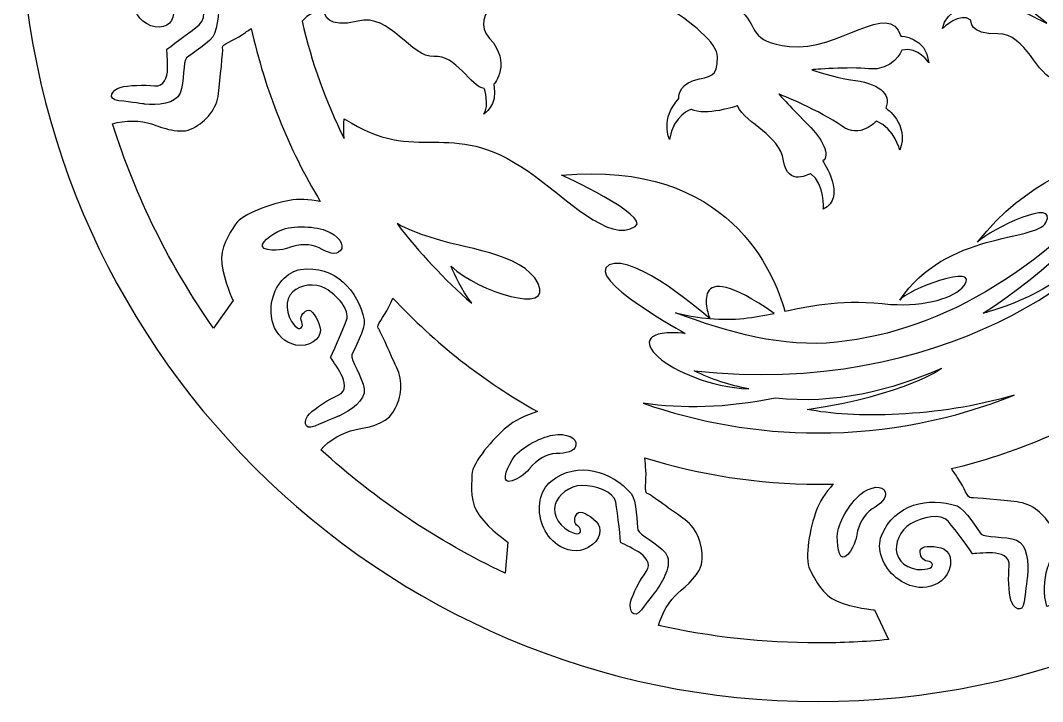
# Model space of a CAD drawing. Header units: centimetres. Extents: x 19.41 to 25.28, y 1.84 to 7.7.
# Drawn here: x 19.413 to 23.169, y 1.84 to 4.342 of the extents above; entities that cross this region are included whole.
import ezdxf

# ---------------------------------------------------------------- set-up
doc = ezdxf.new("R2010")
doc.units = ezdxf.units.CM
doc.header["$MEASUREMENT"] = 0
doc.layers.add('layer 1', color=7, linetype='Continuous')

msp = doc.modelspace()

# ---------------------------------------------------------------- linework, layer by layer
at = {"layer": 'layer 1', "color": 250}
for points, knots in [([(22.34409, 7.7025), (23.9587, 7.7025), (25.27558, 6.38563), (25.27558, 4.77102), (25.27558, 4.77102), (25.27558, 3.15641), (23.9587, 1.83953), (22.34409, 1.83953), (22.34409, 1.83953), (20.72949, 1.83953), (19.41261, 3.15641), (19.41261, 4.77102), (19.41261, 4.77102), (19.41261, 6.38563), (20.72949, 7.7025), (22.34409, 7.7025)], [0, 0, 0, 0, 0.2, 0.2, 0.2, 0.2, 0.4, 0.4, 0.4, 0.4, 0.6, 0.6, 0.6, 0.6, 1, 1, 1, 1]), ([(21.94606, 3.24634), (21.90776, 3.24966), (21.86641, 3.25653), (21.8207, 3.26816), (21.8207, 3.26816), (22.01434, 3.19459), (22.21501, 3.13904), (22.4129, 3.15974), (22.4129, 3.15974), (22.80846, 3.20112), (23.1969, 3.43709), (23.53392, 3.85613), (23.53392, 3.85613), (23.53392, 3.85613), (23.50413, 3.85628), (23.45539, 3.84797), (23.45539, 3.84797), (23.51141, 3.93476), (23.56489, 4.01166), (23.58805, 4.09007), (23.58805, 4.09007), (23.72007, 4.53696), (23.5628, 4.76687), (23.40897, 4.85682), (23.40897, 4.85682), (23.17638, 4.94712), (22.73843, 4.82249), (22.37039, 4.63636), (22.37039, 4.63636), (22.55248, 4.76535), (22.74888, 4.92411), (23.25669, 4.94891), (23.25669, 4.94891), (23.02685, 5.04079), (22.749, 4.96882), (22.63391, 4.92909), (22.63391, 4.92909), (22.96444, 5.11761), (23.23783, 5.07775), (23.44347, 4.94064), (23.44347, 4.94064), (23.60321, 4.83416), (23.71175, 4.60795), (23.71175, 4.45774), (23.71175, 4.45774), (23.71175, 4.04257), (23.43955, 3.57927), (22.95072, 3.26591), (22.95072, 3.26591), (23.0842, 3.30171), (23.29977, 3.38602), (23.55846, 3.68868), (23.55846, 3.68868), (23.40306, 3.41566), (22.79318, 2.95595), (21.88874, 3.05471), (21.88874, 3.05471), (21.95314, 3.02283), (22.02063, 3.00129), (22.08926, 2.98837), (22.08926, 2.98837), (21.80655, 3.00164), (21.56383, 3.2193), (21.85635, 3.1923), (21.85635, 3.1923), (21.85635, 3.1923), (21.48158, 3.39722), (21.57659, 3.44354), (21.57659, 3.44354), (21.66991, 3.48902), (21.93672, 3.25458), (21.94606, 3.24634)], [0, 0, 0, 0, 0.0526316, 0.0526316, 0.0526316, 0.0526316, 0.1052632, 0.1052632, 0.1052632, 0.1052632, 0.1578947, 0.1578947, 0.1578947, 0.1578947, 0.2105263, 0.2105263, 0.2105263, 0.2105263, 0.2631579, 0.2631579, 0.2631579, 0.2631579, 0.3157895, 0.3157895, 0.3157895, 0.3157895, 0.3684211, 0.3684211, 0.3684211, 0.3684211, 0.4210526, 0.4210526, 0.4210526, 0.4210526, 0.4736842, 0.4736842, 0.4736842, 0.4736842, 0.5263158, 0.5263158, 0.5263158, 0.5263158, 0.5789474, 0.5789474, 0.5789474, 0.5789474, 0.6315789, 0.6315789, 0.6315789, 0.6315789, 0.6842105, 0.6842105, 0.6842105, 0.6842105, 0.7368421, 0.7368421, 0.7368421, 0.7368421, 0.7894737, 0.7894737, 0.7894737, 0.7894737, 0.8421053, 0.8421053, 0.8421053, 0.8421053, 0.8947368, 0.8947368, 0.8947368, 0.8947368, 1, 1, 1, 1]), ([(20.44787, 4.33933), (20.46917, 4.36184), (20.501, 4.38552), (20.5309, 4.36921), (20.5309, 4.36921), (20.5309, 4.36921), (20.53616, 4.30882), (20.6532, 4.33977), (20.6532, 4.33977), (20.77025, 4.3707), (20.85091, 4.20147), (20.93196, 4.20981), (20.93196, 4.20981), (21.01293, 4.21808), (21.0687, 4.09626), (21.11718, 4.09185), (21.11718, 4.09185), (21.11718, 4.09185), (21.13848, 4.02773), (21.11521, 3.9981), (21.11521, 3.9981), (21.11521, 3.9981), (21.16745, 4.02376), (21.15299, 4.10784), (21.15299, 4.10784), (21.15299, 4.10784), (21.2193, 4.18674), (21.13704, 4.27563), (21.13704, 4.27563), (21.05476, 4.36452), (21.21628, 4.47296), (21.27275, 4.44036), (21.27275, 4.44036), (21.51039, 4.36054), (21.68538, 4.38061), (21.77392, 4.40202), (21.77392, 4.40202), (21.87917, 4.3359), (21.97496, 4.25832), (21.97478, 4.2084), (21.97478, 4.2084), (21.97446, 4.12977), (21.94815, 4.13982), (21.88696, 4.12092), (21.88696, 4.12092), (21.82576, 4.10194), (21.83307, 4.05466), (21.83307, 4.05466), (21.83307, 4.05466), (21.76259, 3.98263), (21.79804, 3.90397), (21.79804, 3.90397), (21.79804, 3.90397), (21.81182, 3.99617), (21.87898, 4.01526), (21.87898, 4.01526), (21.87898, 4.01526), (21.92835, 3.98839), (22.04849, 4.028), (22.04849, 4.028), (22.04849, 4.028), (22.0814, 3.9576), (22.20268, 3.92442), (22.21715, 3.82654), (22.21715, 3.82654), (22.23158, 3.7286), (22.31699, 3.77933), (22.31699, 3.77933), (22.31699, 3.77933), (22.37066, 3.73881), (22.36344, 3.64818), (22.36344, 3.64818), (22.36344, 3.64818), (22.45254, 3.68995), (22.36161, 3.82559), (22.36161, 3.82559), (22.36161, 3.82559), (22.39075, 3.84488), (22.36054, 3.90712), (22.30788, 3.95854), (22.30788, 3.95854), (22.25045, 4.01454), (22.20022, 4.07143), (22.20022, 4.07143), (22.20022, 4.07143), (22.20022, 4.07143), (22.35844, 4.00784), (22.42873, 3.9555), (22.42873, 3.9555), (22.49902, 3.90312), (22.55887, 3.97242), (22.55887, 3.97242), (22.55887, 3.97242), (22.62701, 3.94263), (22.6447, 3.86493), (22.6447, 3.86493), (22.6447, 3.86493), (22.68127, 3.96262), (22.59297, 4.01973), (22.59297, 4.01973), (22.59297, 4.01973), (22.61502, 4.07479), (22.56532, 4.1127), (22.46325, 4.12382), (22.46325, 4.12382), (22.41131, 4.12947), (22.32107, 4.16089), (22.32107, 4.16089), (22.32107, 4.16089), (22.32107, 4.16089), (22.46123, 4.17218), (22.52968, 4.16462), (22.52968, 4.16462), (22.62126, 4.15452), (22.6518, 4.23304), (22.6518, 4.23304), (22.6518, 4.23304), (22.71326, 4.24669), (22.75167, 4.1858), (22.75167, 4.1858), (22.75167, 4.1858), (22.74189, 4.28225), (22.64821, 4.28435), (22.64821, 4.28435), (22.64821, 4.28435), (22.60685, 4.42173), (22.41829, 4.22487), (22.23894, 4.24597), (22.23894, 4.24597), (22.088, 4.26371), (22.12449, 4.31723), (22.06674, 4.3707), (22.06674, 4.3707), (22.00901, 4.42416), (22.09578, 4.44118), (22.09578, 4.44118), (22.09578, 4.44118), (22.09578, 4.44118), (22.30139, 4.45572), (22.52369, 4.58342), (22.52369, 4.58342), (22.90376, 4.80172), (23.17681, 4.81287), (23.30935, 4.76205), (23.30935, 4.76205), (23.54264, 4.67256), (23.45207, 4.42703), (23.38175, 4.40275), (23.38175, 4.40275), (23.33921, 4.38808), (23.31519, 4.3425), (23.28088, 4.39378), (23.28088, 4.39378), (23.26186, 4.42236), (23.18136, 4.52243), (23.1538, 4.5973), (23.1538, 4.5973), (23.12623, 4.67217), (23.07227, 4.71615), (23.04174, 4.69722), (23.04174, 4.69722), (23.04174, 4.69722), (22.96625, 4.74722), (22.90845, 4.70178), (22.90845, 4.70178), (22.90845, 4.70178), (23.00053, 4.69593), (23.01965, 4.65457), (23.01965, 4.65457), (23.01965, 4.65457), (22.99851, 4.63407), (23.02474, 4.60031), (23.02474, 4.60031), (23.06563, 4.54764), (23.12586, 4.50697), (23.1657, 4.45004), (23.1657, 4.45004), (23.1657, 4.45004), (23.06742, 4.54149), (23.01622, 4.5787), (23.01622, 4.5787), (22.96888, 4.61302), (22.92997, 4.59658), (22.9158, 4.57578), (22.9158, 4.57578), (22.9158, 4.57578), (22.85877, 4.59366), (22.81471, 4.53252), (22.81471, 4.53252), (22.81471, 4.53252), (22.90616, 4.56009), (22.92875, 4.52094), (22.92875, 4.52094), (22.92875, 4.52094), (22.92118, 4.49351), (22.99433, 4.46184), (22.99433, 4.46184), (23.06669, 4.43051), (23.1851, 4.33147), (23.1851, 4.33147), (23.1851, 4.33147), (23.1851, 4.33147), (23.04584, 4.39895), (22.98143, 4.43569), (22.98143, 4.43569), (22.917, 4.47244), (22.91106, 4.41715), (22.90179, 4.39784), (22.90179, 4.39784), (22.90179, 4.39784), (22.81306, 4.38162), (22.80193, 4.31193), (22.80193, 4.31193), (22.80193, 4.31193), (22.86733, 4.3766), (22.90576, 4.34231), (22.90576, 4.34231), (22.90576, 4.34231), (22.89881, 4.2897), (23.00466, 4.29235), (23.00466, 4.29235), (23.11046, 4.295), (23.1473, 4.13405), (23.21807, 4.12467), (23.21807, 4.12467), (23.28885, 4.11529), (23.31338, 3.99992), (23.35391, 3.98635), (23.35391, 3.98635), (23.35391, 3.98635), (23.35996, 3.92725), (23.33447, 3.90667), (23.33447, 3.90667), (23.33447, 3.90667), (23.38396, 3.91796), (23.38753, 3.99272), (23.38753, 3.99272), (23.38753, 3.99272), (23.43878, 4.02127), (23.38535, 4.11386), (23.38535, 4.11386), (23.33191, 4.20647), (23.40511, 4.24611), (23.45625, 4.24934), (23.45625, 4.24934), (23.49367, 4.24046), (23.49814, 4.09847), (23.44757, 3.84659), (23.44757, 3.84659), (23.3293, 3.82507), (23.11092, 3.75504), (22.9296, 3.52713), (22.9296, 3.52713), (22.98042, 3.57789), (23.23067, 3.69309), (23.18142, 3.59957), (23.18142, 3.59957), (23.14413, 3.52873), (22.81421, 3.56818), (22.6444, 3.31374), (22.6444, 3.31374), (22.66675, 3.35175), (22.94315, 3.4546), (22.88064, 3.36773), (22.88064, 3.36773), (22.84841, 3.32301), (22.73979, 3.29101), (22.61039, 3.29865), (22.61039, 3.29865), (22.44063, 3.31964), (22.32762, 3.29594), (22.22186, 3.27348), (22.22186, 3.27348), (22.18451, 3.41099), (22.01932, 3.82989), (21.40104, 3.77376), (21.40104, 3.77376), (21.40104, 3.77376), (21.72887, 3.62302), (21.67256, 3.58531), (21.67256, 3.58531), (21.57651, 3.521), (21.42025, 3.69011), (21.27886, 3.78766), (21.27886, 3.78766), (20.98149, 3.99286), (20.87605, 3.80307), (20.60257, 3.98099), (20.60257, 3.98099), (20.60257, 3.98099), (20.59916, 3.9515), (20.60196, 3.90845), (20.60196, 3.90845), (20.53449, 4.04397), (20.48232, 4.18833), (20.44787, 4.33933)], [0, 0, 0, 0, 0.0133333, 0.0133333, 0.0133333, 0.0133333, 0.0266667, 0.0266667, 0.0266667, 0.0266667, 0.04, 0.04, 0.04, 0.04, 0.0533333, 0.0533333, 0.0533333, 0.0533333, 0.0666667, 0.0666667, 0.0666667, 0.0666667, 0.08, 0.08, 0.08, 0.08, 0.0933333, 0.0933333, 0.0933333, 0.0933333, 0.1066667, 0.1066667, 0.1066667, 0.1066667, 0.12, 0.12, 0.12, 0.12, 0.1333333, 0.1333333, 0.1333333, 0.1333333, 0.1466667, 0.1466667, 0.1466667, 0.1466667, 0.16, 0.16, 0.16, 0.16, 0.1733333, 0.1733333, 0.1733333, 0.1733333, 0.1866667, 0.1866667, 0.1866667, 0.1866667, 0.2, 0.2, 0.2, 0.2, 0.2133333, 0.2133333, 0.2133333, 0.2133333, 0.2266667, 0.2266667, 0.2266667, 0.2266667, 0.24, 0.24, 0.24, 0.24, 0.2533333, 0.2533333, 0.2533333, 0.2533333, 0.2666667, 0.2666667, 0.2666667, 0.2666667, 0.28, 0.28, 0.28, 0.28, 0.2933333, 0.2933333, 0.2933333, 0.2933333, 0.3066667, 0.3066667, 0.3066667, 0.3066667, 0.32, 0.32, 0.32, 0.32, 0.3333333, 0.3333333, 0.3333333, 0.3333333, 0.3466667, 0.3466667, 0.3466667, 0.3466667, 0.36, 0.36, 0.36, 0.36, 0.3733333, 0.3733333, 0.3733333, 0.3733333, 0.3866667, 0.3866667, 0.3866667, 0.3866667, 0.4, 0.4, 0.4, 0.4, 0.4133333, 0.4133333, 0.4133333, 0.4133333, 0.4266667, 0.4266667, 0.4266667, 0.4266667, 0.44, 0.44, 0.44, 0.44, 0.4533333, 0.4533333, 0.4533333, 0.4533333, 0.4666667, 0.4666667, 0.4666667, 0.4666667, 0.48, 0.48, 0.48, 0.48, 0.4933333, 0.4933333, 0.4933333, 0.4933333, 0.5066667, 0.5066667, 0.5066667, 0.5066667, 0.52, 0.52, 0.52, 0.52, 0.5333333, 0.5333333, 0.5333333, 0.5333333, 0.5466667, 0.5466667, 0.5466667, 0.5466667, 0.56, 0.56, 0.56, 0.56, 0.5733333, 0.5733333, 0.5733333, 0.5733333, 0.5866667, 0.5866667, 0.5866667, 0.5866667, 0.6, 0.6, 0.6, 0.6, 0.6133333, 0.6133333, 0.6133333, 0.6133333, 0.6266667, 0.6266667, 0.6266667, 0.6266667, 0.64, 0.64, 0.64, 0.64, 0.6533333, 0.6533333, 0.6533333, 0.6533333, 0.6666667, 0.6666667, 0.6666667, 0.6666667, 0.68, 0.68, 0.68, 0.68, 0.6933333, 0.6933333, 0.6933333, 0.6933333, 0.7066667, 0.7066667, 0.7066667, 0.7066667, 0.72, 0.72, 0.72, 0.72, 0.7333333, 0.7333333, 0.7333333, 0.7333333, 0.7466667, 0.7466667, 0.7466667, 0.7466667, 0.76, 0.76, 0.76, 0.76, 0.7733333, 0.7733333, 0.7733333, 0.7733333, 0.7866667, 0.7866667, 0.7866667, 0.7866667, 0.8, 0.8, 0.8, 0.8, 0.8133333, 0.8133333, 0.8133333, 0.8133333, 0.8266667, 0.8266667, 0.8266667, 0.8266667, 0.84, 0.84, 0.84, 0.84, 0.8533333, 0.8533333, 0.8533333, 0.8533333, 0.8666667, 0.8666667, 0.8666667, 0.8666667, 0.88, 0.88, 0.88, 0.88, 0.8933333, 0.8933333, 0.8933333, 0.8933333, 0.9066667, 0.9066667, 0.9066667, 0.9066667, 0.92, 0.92, 0.92, 0.92, 0.9333333, 0.9333333, 0.9333333, 0.9333333, 0.9466667, 0.9466667, 0.9466667, 0.9466667, 0.96, 0.96, 0.96, 0.96, 0.9733333, 0.9733333, 0.9733333, 0.9733333, 1, 1, 1, 1]), ([(19.86895, 4.03483), (19.91533, 4.03033), (19.98385, 4.03444), (20.00002, 4.07505), (20.00002, 4.07505), (20.01618, 4.11566), (20.00912, 4.1929), (20.02295, 4.20505), (20.02295, 4.20505), (20.03679, 4.21721), (20.11589, 4.26331), (20.12603, 4.29375), (20.12603, 4.29375), (20.16034, 4.39682), (20.13508, 4.52374), (20.0166, 4.57143), (20.0166, 4.57143), (19.9928, 4.58101), (19.96537, 4.57968), (19.93712, 4.5704), (19.93712, 4.5704), (19.87962, 4.55152), (19.83242, 4.49341), (19.827, 4.43358), (19.827, 4.43358), (19.82352, 4.39522), (19.83789, 4.35285), (19.87547, 4.33049), (19.87547, 4.33049), (19.91993, 4.30403), (19.96511, 4.31969), (19.9728, 4.35332), (19.9728, 4.35332), (19.98049, 4.38695), (19.98053, 4.42659), (19.96261, 4.42875), (19.96261, 4.42875), (19.94468, 4.43091), (19.92501, 4.42164), (19.92376, 4.40215), (19.92376, 4.40215), (19.9225, 4.38266), (19.90037, 4.37405), (19.89464, 4.40202), (19.89464, 4.40202), (19.88356, 4.45617), (19.91098, 4.5049), (19.95095, 4.51479), (19.95095, 4.51479), (19.98622, 4.52352), (20.03768, 4.50455), (20.06077, 4.46457), (20.06077, 4.46457), (20.08514, 4.42235), (20.10068, 4.35209), (20.06989, 4.32598), (20.06989, 4.32598), (20.0391, 4.29986), (19.9507, 4.23631), (19.9507, 4.23631), (19.9507, 4.23631), (19.9507, 4.23631), (19.95426, 4.19041), (19.95349, 4.16286), (19.95349, 4.16286), (19.95272, 4.13531), (19.94124, 4.09741), (19.90538, 4.10173), (19.90538, 4.10173), (19.86953, 4.10605), (19.80817, 4.10398), (19.77954, 4.09579), (19.77954, 4.09579), (19.75091, 4.0876), (19.7271, 4.05301), (19.77438, 4.04695), (19.77438, 4.04695), (19.82167, 4.04089), (19.86895, 4.03483), (19.86895, 4.03483)], [0, 0, 0, 0, 0.047619, 0.047619, 0.047619, 0.047619, 0.0952381, 0.0952381, 0.0952381, 0.0952381, 0.1428571, 0.1428571, 0.1428571, 0.1428571, 0.1904762, 0.1904762, 0.1904762, 0.1904762, 0.2380952, 0.2380952, 0.2380952, 0.2380952, 0.2857143, 0.2857143, 0.2857143, 0.2857143, 0.3333333, 0.3333333, 0.3333333, 0.3333333, 0.3809524, 0.3809524, 0.3809524, 0.3809524, 0.4285714, 0.4285714, 0.4285714, 0.4285714, 0.4761905, 0.4761905, 0.4761905, 0.4761905, 0.5238095, 0.5238095, 0.5238095, 0.5238095, 0.5714286, 0.5714286, 0.5714286, 0.5714286, 0.6190476, 0.6190476, 0.6190476, 0.6190476, 0.6666667, 0.6666667, 0.6666667, 0.6666667, 0.7142857, 0.7142857, 0.7142857, 0.7142857, 0.7619048, 0.7619048, 0.7619048, 0.7619048, 0.8095238, 0.8095238, 0.8095238, 0.8095238, 0.8571429, 0.8571429, 0.8571429, 0.8571429, 0.9047619, 0.9047619, 0.9047619, 0.9047619, 1, 1, 1, 1]), ([(20.51483, 3.67646), (20.39797, 3.87074), (20.3113, 4.08505), (20.26109, 4.31278), (20.26109, 4.31278), (20.24943, 4.30443), (20.23792, 4.29694), (20.22817, 4.29017), (20.22817, 4.29017), (20.19245, 4.26538), (20.15419, 4.2558), (20.15582, 4.24215), (20.15582, 4.24215), (20.15745, 4.2285), (20.14647, 4.12833), (20.1409, 4.07299), (20.1409, 4.07299), (20.13532, 4.01765), (20.09521, 3.97156), (20.0474, 3.94603), (20.0474, 3.94603), (19.99958, 3.92051), (19.93316, 3.94889), (19.89436, 3.96193), (19.89436, 3.96193), (19.85725, 3.9744), (19.79486, 3.97673), (19.75149, 3.96166), (19.75149, 3.96166), (19.83637, 3.69104), (19.9626, 3.43842), (20.12271, 3.21127), (20.12271, 3.21127), (20.12271, 3.21127), (20.19396, 3.31313), (20.19396, 3.31313), (20.19396, 3.31313), (20.19396, 3.31313), (20.15958, 3.38719), (20.15268, 3.44747), (20.15268, 3.44747), (20.14578, 3.50775), (20.17846, 3.55351), (20.2035, 3.59327), (20.2035, 3.59327), (20.22853, 3.63302), (20.33911, 3.66926), (20.40209, 3.68085), (20.40209, 3.68085), (20.4339, 3.6867), (20.47264, 3.6843), (20.51483, 3.67646)], [0, 0, 0, 0, 0.0714286, 0.0714286, 0.0714286, 0.0714286, 0.1428571, 0.1428571, 0.1428571, 0.1428571, 0.2142857, 0.2142857, 0.2142857, 0.2142857, 0.2857143, 0.2857143, 0.2857143, 0.2857143, 0.3571429, 0.3571429, 0.3571429, 0.3571429, 0.4285714, 0.4285714, 0.4285714, 0.4285714, 0.5, 0.5, 0.5, 0.5, 0.5714286, 0.5714286, 0.5714286, 0.5714286, 0.6428571, 0.6428571, 0.6428571, 0.6428571, 0.7142857, 0.7142857, 0.7142857, 0.7142857, 0.7857143, 0.7857143, 0.7857143, 0.7857143, 0.8571429, 0.8571429, 0.8571429, 0.8571429, 1, 1, 1, 1]), ([(20.40041, 3.50739), (20.43618, 3.52073), (20.47873, 3.52276), (20.5104, 3.50595), (20.5104, 3.50595), (20.54207, 3.48914), (20.5717, 3.47647), (20.58893, 3.49608), (20.58893, 3.49608), (20.60616, 3.51568), (20.58204, 3.55325), (20.53434, 3.57045), (20.53434, 3.57045), (20.48664, 3.58764), (20.40078, 3.58993), (20.35924, 3.56662), (20.35924, 3.56662), (20.31771, 3.54331), (20.27724, 3.50905), (20.32085, 3.50013), (20.32085, 3.50013), (20.36446, 3.4912), (20.40041, 3.50739), (20.40041, 3.50739)], [0, 0, 0, 0, 0.1428571, 0.1428571, 0.1428571, 0.1428571, 0.2857143, 0.2857143, 0.2857143, 0.2857143, 0.4285714, 0.4285714, 0.4285714, 0.4285714, 0.5714286, 0.5714286, 0.5714286, 0.5714286, 0.7142857, 0.7142857, 0.7142857, 0.7142857, 1, 1, 1, 1]), ([(20.79675, 3.59546), (20.83458, 3.57471), (20.87612, 3.55805), (20.9189, 3.54572), (20.9189, 3.54572), (21.03192, 3.50318), (21.25863, 3.49022), (21.31514, 3.37523), (21.31514, 3.37523), (21.37165, 3.26022), (21.09682, 3.34276), (20.99588, 3.43874), (20.99588, 3.43874), (21.00808, 3.40462), (21.03306, 3.35621), (21.07125, 3.3027), (21.07125, 3.3027), (20.97007, 3.39058), (20.87806, 3.48874), (20.79675, 3.59546)], [0, 0, 0, 0, 0.1666667, 0.1666667, 0.1666667, 0.1666667, 0.3333333, 0.3333333, 0.3333333, 0.3333333, 0.5, 0.5, 0.5, 0.5, 0.6666667, 0.6666667, 0.6666667, 0.6666667, 1, 1, 1, 1]), ([(22.18332, 3.26539), (22.10948, 3.25025), (22.03624, 3.23853), (21.94624, 3.24632), (21.94624, 3.24632), (21.94309, 3.25461), (21.85379, 3.49471), (22.18332, 3.26539)], [0, 0, 0, 0, 0.3333333, 0.3333333, 0.3333333, 0.3333333, 1, 1, 1, 1]), ([(20.58266, 2.88856), (20.62508, 2.90785), (20.68236, 2.94567), (20.67606, 2.98892), (20.67606, 2.98892), (20.66975, 3.03217), (20.62502, 3.09553), (20.63092, 3.11298), (20.63092, 3.11298), (20.63682, 3.13042), (20.68228, 3.2099), (20.67584, 3.24133), (20.67584, 3.24133), (20.65402, 3.34775), (20.56868, 3.44503), (20.44223, 3.42709), (20.44223, 3.42709), (20.41683, 3.42349), (20.39374, 3.40863), (20.37391, 3.38646), (20.37391, 3.38646), (20.33356, 3.34136), (20.32173, 3.26744), (20.34696, 3.21291), (20.34696, 3.21291), (20.36313, 3.17795), (20.39675, 3.14844), (20.44048, 3.14787), (20.44048, 3.14787), (20.49221, 3.14719), (20.52351, 3.18333), (20.51335, 3.2163), (20.51335, 3.2163), (20.50319, 3.24927), (20.48342, 3.28362), (20.46681, 3.27653), (20.46681, 3.27653), (20.45021, 3.26944), (20.43781, 3.25157), (20.44647, 3.23407), (20.44647, 3.23407), (20.45512, 3.21656), (20.44026, 3.19804), (20.42132, 3.2194), (20.42132, 3.2194), (20.38464, 3.26075), (20.38402, 3.31666), (20.41369, 3.34522), (20.41369, 3.34522), (20.43987, 3.37041), (20.49392, 3.37972), (20.53391, 3.35663), (20.53391, 3.35663), (20.57613, 3.33226), (20.62472, 3.27918), (20.61111, 3.24117), (20.61111, 3.24117), (20.5975, 3.20316), (20.55272, 3.10392), (20.55272, 3.10392), (20.55272, 3.10392), (20.55272, 3.10392), (20.57875, 3.06595), (20.59186, 3.0417), (20.59186, 3.0417), (20.60496, 3.01746), (20.61397, 2.97889), (20.58076, 2.96471), (20.58076, 2.96471), (20.54755, 2.95052), (20.49545, 2.91806), (20.47475, 2.89665), (20.47475, 2.89665), (20.45405, 2.87524), (20.45073, 2.83338), (20.49471, 2.85177), (20.49471, 2.85177), (20.53869, 2.87016), (20.58266, 2.88856), (20.58266, 2.88856)], [0, 0, 0, 0, 0.047619, 0.047619, 0.047619, 0.047619, 0.0952381, 0.0952381, 0.0952381, 0.0952381, 0.1428571, 0.1428571, 0.1428571, 0.1428571, 0.1904762, 0.1904762, 0.1904762, 0.1904762, 0.2380952, 0.2380952, 0.2380952, 0.2380952, 0.2857143, 0.2857143, 0.2857143, 0.2857143, 0.3333333, 0.3333333, 0.3333333, 0.3333333, 0.3809524, 0.3809524, 0.3809524, 0.3809524, 0.4285714, 0.4285714, 0.4285714, 0.4285714, 0.4761905, 0.4761905, 0.4761905, 0.4761905, 0.5238095, 0.5238095, 0.5238095, 0.5238095, 0.5714286, 0.5714286, 0.5714286, 0.5714286, 0.6190476, 0.6190476, 0.6190476, 0.6190476, 0.6666667, 0.6666667, 0.6666667, 0.6666667, 0.7142857, 0.7142857, 0.7142857, 0.7142857, 0.7619048, 0.7619048, 0.7619048, 0.7619048, 0.8095238, 0.8095238, 0.8095238, 0.8095238, 0.8571429, 0.8571429, 0.8571429, 0.8571429, 0.9047619, 0.9047619, 0.9047619, 0.9047619, 1, 1, 1, 1]), ([(21.31306, 2.90507), (21.11447, 3.01538), (20.93519, 3.15647), (20.78168, 3.32181), (20.78168, 3.32181), (20.77625, 3.31007), (20.77069, 3.29907), (20.76609, 3.28931), (20.76609, 3.28931), (20.74754, 3.24997), (20.7192, 3.22255), (20.72744, 3.21154), (20.72744, 3.21154), (20.73568, 3.20053), (20.77625, 3.1083), (20.79909, 3.05758), (20.79909, 3.05758), (20.82194, 3.00686), (20.81025, 2.94689), (20.7816, 2.90088), (20.7816, 2.90088), (20.75295, 2.85487), (20.68124, 2.84623), (20.64112, 2.83813), (20.64112, 2.83813), (20.60219, 2.83026), (20.54594, 2.80034), (20.51622, 2.76493), (20.51622, 2.76493), (20.71699, 2.58179), (20.9452, 2.42828), (21.19379, 2.31137), (21.19379, 2.31137), (21.19379, 2.31137), (21.20372, 2.42551), (21.20372, 2.42551), (21.20372, 2.42551), (21.20372, 2.42551), (21.13691, 2.47246), (21.1008, 2.52121), (21.1008, 2.52121), (21.06468, 2.56997), (21.0701, 2.62594), (21.07191, 2.67289), (21.07191, 2.67289), (21.07371, 2.71983), (21.15136, 2.8065), (21.20011, 2.84803), (21.20011, 2.84803), (21.22735, 2.87124), (21.26699, 2.88994), (21.31306, 2.90507)], [0, 0, 0, 0, 0.0714286, 0.0714286, 0.0714286, 0.0714286, 0.1428571, 0.1428571, 0.1428571, 0.1428571, 0.2142857, 0.2142857, 0.2142857, 0.2142857, 0.2857143, 0.2857143, 0.2857143, 0.2857143, 0.3571429, 0.3571429, 0.3571429, 0.3571429, 0.4285714, 0.4285714, 0.4285714, 0.4285714, 0.5, 0.5, 0.5, 0.5, 0.5714286, 0.5714286, 0.5714286, 0.5714286, 0.6428571, 0.6428571, 0.6428571, 0.6428571, 0.7142857, 0.7142857, 0.7142857, 0.7142857, 0.7857143, 0.7857143, 0.7857143, 0.7857143, 0.8571429, 0.8571429, 0.8571429, 0.8571429, 1, 1, 1, 1]), ([(21.7016, 2.93579), (21.84358, 2.91457), (22.00496, 2.91689), (22.18812, 2.95446), (22.18812, 2.95446), (22.399, 2.93), (22.61798, 2.98191), (22.79727, 3.06363), (22.79727, 3.06363), (22.79727, 3.06363), (22.67119, 2.96734), (22.3047, 2.91289), (22.3047, 2.91289), (22.46772, 2.87968), (22.78379, 2.88149), (23.06542, 2.96543), (23.06542, 2.96543), (22.84218, 2.87576), (22.59874, 2.82629), (22.34409, 2.82629), (22.34409, 2.82629), (22.11911, 2.82629), (21.9029, 2.86497), (21.7016, 2.93579)], [0, 0, 0, 0, 0.1428571, 0.1428571, 0.1428571, 0.1428571, 0.2857143, 0.2857143, 0.2857143, 0.2857143, 0.4285714, 0.4285714, 0.4285714, 0.4285714, 0.5714286, 0.5714286, 0.5714286, 0.5714286, 0.7142857, 0.7142857, 0.7142857, 0.7142857, 1, 1, 1, 1]), ([(23.48268, 2.96897), (23.28586, 2.84401), (23.06732, 2.75044), (22.83423, 2.69525), (22.83423, 2.69525), (22.84323, 2.68285), (22.85124, 2.67048), (22.85843, 2.66012), (22.85843, 2.66012), (22.88322, 2.62439), (22.8928, 2.58614), (22.90645, 2.58776), (22.90645, 2.58776), (22.92011, 2.58939), (23.02027, 2.57841), (23.07561, 2.57284), (23.07561, 2.57284), (23.13096, 2.56726), (23.17705, 2.52716), (23.20257, 2.47934), (23.20257, 2.47934), (23.22809, 2.43152), (23.19972, 2.36511), (23.18668, 2.3263), (23.18668, 2.3263), (23.1747, 2.29066), (23.17207, 2.23168), (23.18525, 2.18864), (23.18525, 2.18864), (23.46251, 2.27942), (23.72037, 2.41373), (23.95067, 2.58345), (23.95067, 2.58345), (23.95067, 2.58345), (23.94984, 2.584), (23.94984, 2.584), (23.94984, 2.584), (23.94984, 2.584), (23.84736, 2.65567), (23.84736, 2.65567), (23.84736, 2.65567), (23.84736, 2.65567), (23.7733, 2.62129), (23.71302, 2.61439), (23.71302, 2.61439), (23.65274, 2.60749), (23.60698, 2.64017), (23.56722, 2.66521), (23.56722, 2.66521), (23.52747, 2.69024), (23.49123, 2.80082), (23.47964, 2.8638), (23.47964, 2.8638), (23.47414, 2.8937), (23.47593, 2.92972), (23.48268, 2.96897)], [0, 0, 0, 0, 0.0666667, 0.0666667, 0.0666667, 0.0666667, 0.1333333, 0.1333333, 0.1333333, 0.1333333, 0.2, 0.2, 0.2, 0.2, 0.2666667, 0.2666667, 0.2666667, 0.2666667, 0.3333333, 0.3333333, 0.3333333, 0.3333333, 0.4, 0.4, 0.4, 0.4, 0.4666667, 0.4666667, 0.4666667, 0.4666667, 0.5333333, 0.5333333, 0.5333333, 0.5333333, 0.6, 0.6, 0.6, 0.6, 0.6666667, 0.6666667, 0.6666667, 0.6666667, 0.7333333, 0.7333333, 0.7333333, 0.7333333, 0.8, 0.8, 0.8, 0.8, 0.8666667, 0.8666667, 0.8666667, 0.8666667, 1, 1, 1, 1]), ([(21.28538, 2.69697), (21.30969, 2.72641), (21.34552, 2.74944), (21.38135, 2.75072), (21.38135, 2.75072), (21.41719, 2.752), (21.44918, 2.75584), (21.4543, 2.78143), (21.4543, 2.78143), (21.45942, 2.80703), (21.41975, 2.8275), (21.36984, 2.81855), (21.36984, 2.81855), (21.31993, 2.80959), (21.24442, 2.76864), (21.22011, 2.72769), (21.22011, 2.72769), (21.1958, 2.68674), (21.17788, 2.63683), (21.22011, 2.6509), (21.22011, 2.6509), (21.26234, 2.66498), (21.28538, 2.69697), (21.28538, 2.69697)], [0, 0, 0, 0, 0.1428571, 0.1428571, 0.1428571, 0.1428571, 0.2857143, 0.2857143, 0.2857143, 0.2857143, 0.4285714, 0.4285714, 0.4285714, 0.4285714, 0.5714286, 0.5714286, 0.5714286, 0.5714286, 0.7142857, 0.7142857, 0.7142857, 0.7142857, 1, 1, 1, 1]), ([(21.75263, 2.25217), (21.77972, 2.29009), (21.81041, 2.35149), (21.78333, 2.38579), (21.78333, 2.38579), (21.75625, 2.4201), (21.68582, 2.4526), (21.68221, 2.47066), (21.68221, 2.47066), (21.6786, 2.48871), (21.67823, 2.58027), (21.65693, 2.60427), (21.65693, 2.60427), (21.58483, 2.68553), (21.46228, 2.7271), (21.36174, 2.64835), (21.36174, 2.64835), (21.34155, 2.63253), (21.32898, 2.60811), (21.32289, 2.579), (21.32289, 2.579), (21.3105, 2.51976), (21.33722, 2.44983), (21.38633, 2.41522), (21.38633, 2.41522), (21.41781, 2.39303), (21.46169, 2.38429), (21.49984, 2.40565), (21.49984, 2.40565), (21.54498, 2.43093), (21.55401, 2.47788), (21.52873, 2.50135), (21.52873, 2.50135), (21.50345, 2.52482), (21.46915, 2.54469), (21.45831, 2.53024), (21.45831, 2.53024), (21.44748, 2.5158), (21.44567, 2.49413), (21.46193, 2.48329), (21.46193, 2.48329), (21.47817, 2.47246), (21.47457, 2.44899), (21.44748, 2.45802), (21.44748, 2.45802), (21.39504, 2.47549), (21.36655, 2.5236), (21.37797, 2.56317), (21.37797, 2.56317), (21.38805, 2.59807), (21.4302, 2.63316), (21.47637, 2.63316), (21.47637, 2.63316), (21.52512, 2.63316), (21.59374, 2.61149), (21.60096, 2.57177), (21.60096, 2.57177), (21.60818, 2.53205), (21.61902, 2.42371), (21.61902, 2.42371), (21.61902, 2.42371), (21.61902, 2.42371), (21.66054, 2.40385), (21.68402, 2.3894), (21.68402, 2.3894), (21.70749, 2.37496), (21.73458, 2.34607), (21.71291, 2.31718), (21.71291, 2.31718), (21.69124, 2.28829), (21.66235, 2.23412), (21.65513, 2.20523), (21.65513, 2.20523), (21.64791, 2.17634), (21.66596, 2.13842), (21.69485, 2.17634), (21.69485, 2.17634), (21.72374, 2.21425), (21.75263, 2.25217), (21.75263, 2.25217)], [0, 0, 0, 0, 0.047619, 0.047619, 0.047619, 0.047619, 0.0952381, 0.0952381, 0.0952381, 0.0952381, 0.1428571, 0.1428571, 0.1428571, 0.1428571, 0.1904762, 0.1904762, 0.1904762, 0.1904762, 0.2380952, 0.2380952, 0.2380952, 0.2380952, 0.2857143, 0.2857143, 0.2857143, 0.2857143, 0.3333333, 0.3333333, 0.3333333, 0.3333333, 0.3809524, 0.3809524, 0.3809524, 0.3809524, 0.4285714, 0.4285714, 0.4285714, 0.4285714, 0.4761905, 0.4761905, 0.4761905, 0.4761905, 0.5238095, 0.5238095, 0.5238095, 0.5238095, 0.5714286, 0.5714286, 0.5714286, 0.5714286, 0.6190476, 0.6190476, 0.6190476, 0.6190476, 0.6666667, 0.6666667, 0.6666667, 0.6666667, 0.7142857, 0.7142857, 0.7142857, 0.7142857, 0.7619048, 0.7619048, 0.7619048, 0.7619048, 0.8095238, 0.8095238, 0.8095238, 0.8095238, 0.8571429, 0.8571429, 0.8571429, 0.8571429, 0.9047619, 0.9047619, 0.9047619, 0.9047619, 1, 1, 1, 1]), ([(22.39991, 2.63888), (22.38136, 2.6384), (22.36276, 2.63814), (22.34409, 2.63814), (22.34409, 2.63814), (22.12253, 2.63814), (21.90868, 2.67227), (21.7075, 2.73546), (21.7075, 2.73546), (21.70924, 2.71951), (21.71001, 2.70406), (21.7111, 2.69094), (21.7111, 2.69094), (21.71471, 2.64761), (21.70388, 2.60969), (21.71652, 2.60427), (21.71652, 2.60427), (21.72916, 2.59886), (21.81041, 2.53927), (21.85556, 2.50677), (21.85556, 2.50677), (21.9007, 2.47427), (21.92056, 2.41649), (21.91875, 2.36232), (21.91875, 2.36232), (21.91695, 2.30815), (21.85916, 2.26481), (21.82847, 2.23773), (21.82847, 2.23773), (21.80017, 2.21276), (21.76828, 2.16272), (21.75829, 2.11874), (21.75829, 2.11874), (21.94705, 2.07697), (22.14308, 2.05489), (22.34409, 2.05489), (22.34409, 2.05489), (22.43134, 2.05489), (22.51762, 2.05908), (22.6028, 2.0672), (22.6028, 2.0672), (22.6028, 2.0672), (22.55173, 2.17656), (22.55173, 2.17656), (22.55173, 2.17656), (22.55173, 2.17656), (22.4704, 2.18381), (22.41475, 2.20797), (22.41475, 2.20797), (22.3591, 2.23214), (22.3358, 2.28332), (22.3139, 2.32488), (22.3139, 2.32488), (22.29199, 2.36644), (22.31589, 2.48032), (22.33735, 2.54066), (22.33735, 2.54066), (22.34849, 2.572), (22.37086, 2.60532), (22.39991, 2.63888)], [0, 0, 0, 0, 0.0625, 0.0625, 0.0625, 0.0625, 0.125, 0.125, 0.125, 0.125, 0.1875, 0.1875, 0.1875, 0.1875, 0.25, 0.25, 0.25, 0.25, 0.3125, 0.3125, 0.3125, 0.3125, 0.375, 0.375, 0.375, 0.375, 0.4375, 0.4375, 0.4375, 0.4375, 0.5, 0.5, 0.5, 0.5, 0.5625, 0.5625, 0.5625, 0.5625, 0.625, 0.625, 0.625, 0.625, 0.6875, 0.6875, 0.6875, 0.6875, 0.75, 0.75, 0.75, 0.75, 0.8125, 0.8125, 0.8125, 0.8125, 0.875, 0.875, 0.875, 0.875, 1, 1, 1, 1]), ([(22.48672, 2.45247), (22.49306, 2.49012), (22.51258, 2.52799), (22.54297, 2.54701), (22.54297, 2.54701), (22.57336, 2.56604), (22.59915, 2.58536), (22.59078, 2.61008), (22.59078, 2.61008), (22.58242, 2.63481), (22.53782, 2.6327), (22.49908, 2.59999), (22.49908, 2.59999), (22.46034, 2.56728), (22.41543, 2.49406), (22.41484, 2.44644), (22.41484, 2.44644), (22.41426, 2.39881), (22.4237, 2.34664), (22.45323, 2.37995), (22.45323, 2.37995), (22.48277, 2.41325), (22.48672, 2.45247), (22.48672, 2.45247)], [0, 0, 0, 0, 0.1428571, 0.1428571, 0.1428571, 0.1428571, 0.2857143, 0.2857143, 0.2857143, 0.2857143, 0.4285714, 0.4285714, 0.4285714, 0.4285714, 0.5714286, 0.5714286, 0.5714286, 0.5714286, 0.7142857, 0.7142857, 0.7142857, 0.7142857, 1, 1, 1, 1]), ([(23.11378, 2.30089), (23.11827, 2.34727), (23.11416, 2.41579), (23.07355, 2.43196), (23.07355, 2.43196), (23.03295, 2.44812), (22.95571, 2.44106), (22.94355, 2.4549), (22.94355, 2.4549), (22.9314, 2.46873), (22.88529, 2.54783), (22.85485, 2.55797), (22.85485, 2.55797), (22.75178, 2.59228), (22.62486, 2.56702), (22.57717, 2.44854), (22.57717, 2.44854), (22.56759, 2.42475), (22.56892, 2.39731), (22.5782, 2.36906), (22.5782, 2.36906), (22.59708, 2.31157), (22.65519, 2.26436), (22.71503, 2.25894), (22.71503, 2.25894), (22.75338, 2.25547), (22.79575, 2.26983), (22.81812, 2.30741), (22.81812, 2.30741), (22.84457, 2.35188), (22.82892, 2.39705), (22.79529, 2.40474), (22.79529, 2.40474), (22.76166, 2.41243), (22.72202, 2.41247), (22.71986, 2.39455), (22.71986, 2.39455), (22.7177, 2.37662), (22.72697, 2.35695), (22.74646, 2.3557), (22.74646, 2.3557), (22.76595, 2.35444), (22.77455, 2.33231), (22.74659, 2.32658), (22.74659, 2.32658), (22.69243, 2.3155), (22.64371, 2.34292), (22.63381, 2.38289), (22.63381, 2.38289), (22.62509, 2.41816), (22.64405, 2.46962), (22.68403, 2.49271), (22.68403, 2.49271), (22.72625, 2.51709), (22.79651, 2.53263), (22.82262, 2.50184), (22.82262, 2.50184), (22.84874, 2.47105), (22.91229, 2.38264), (22.91229, 2.38264), (22.91229, 2.38264), (22.91229, 2.38264), (22.95819, 2.3862), (22.98574, 2.38543), (22.98574, 2.38543), (23.01329, 2.38466), (23.0512, 2.37318), (23.04687, 2.33732), (23.04687, 2.33732), (23.04255, 2.30147), (23.04462, 2.24012), (23.05281, 2.21149), (23.05281, 2.21149), (23.061, 2.18285), (23.0956, 2.15904), (23.10166, 2.20633), (23.10166, 2.20633), (23.10772, 2.25361), (23.11378, 2.30089), (23.11378, 2.30089)], [0, 0, 0, 0, 0.047619, 0.047619, 0.047619, 0.047619, 0.0952381, 0.0952381, 0.0952381, 0.0952381, 0.1428571, 0.1428571, 0.1428571, 0.1428571, 0.1904762, 0.1904762, 0.1904762, 0.1904762, 0.2380952, 0.2380952, 0.2380952, 0.2380952, 0.2857143, 0.2857143, 0.2857143, 0.2857143, 0.3333333, 0.3333333, 0.3333333, 0.3333333, 0.3809524, 0.3809524, 0.3809524, 0.3809524, 0.4285714, 0.4285714, 0.4285714, 0.4285714, 0.4761905, 0.4761905, 0.4761905, 0.4761905, 0.5238095, 0.5238095, 0.5238095, 0.5238095, 0.5714286, 0.5714286, 0.5714286, 0.5714286, 0.6190476, 0.6190476, 0.6190476, 0.6190476, 0.6666667, 0.6666667, 0.6666667, 0.6666667, 0.7142857, 0.7142857, 0.7142857, 0.7142857, 0.7619048, 0.7619048, 0.7619048, 0.7619048, 0.8095238, 0.8095238, 0.8095238, 0.8095238, 0.8571429, 0.8571429, 0.8571429, 0.8571429, 0.9047619, 0.9047619, 0.9047619, 0.9047619, 1, 1, 1, 1])]:
    msp.add_open_spline(points, degree=3, knots=knots, dxfattribs=at)

doc.saveas('drawing.dxf')
